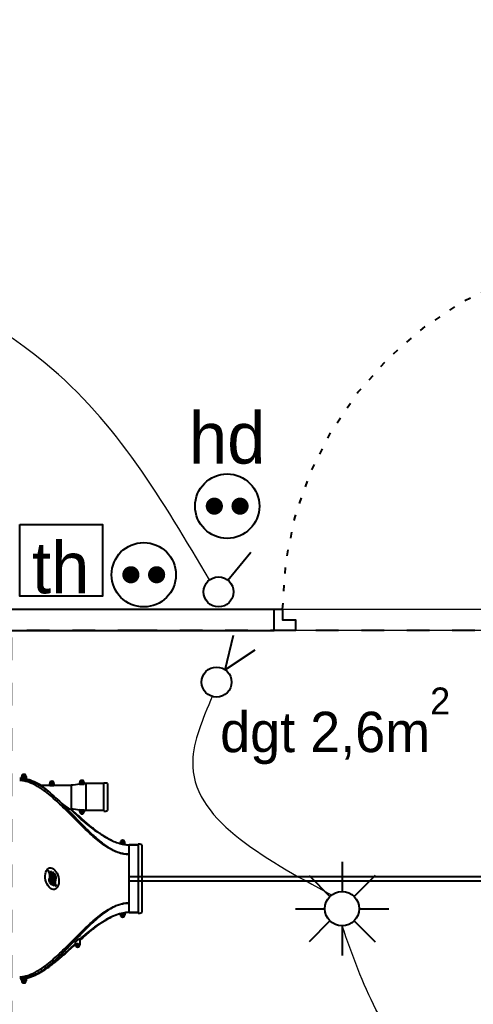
# Model space of a CAD drawing. Header units: centimetres. Extents: x 2648 to 12729, y 1890 to 6224.
# Drawn here: x 8740.5 to 8846.3, y 4405.4 to 4634.8 of the extents above; entities that cross this region are included whole.
import ezdxf

# ---------------------------------------------------------------- set-up
doc = ezdxf.new("R2010")
doc.units = ezdxf.units.CM
doc.linetypes.add('Style de ligne -18', pattern=[0.164042, 0.054681, -0.109361])
doc.linetypes.add('VW-01', pattern=[0.41656, 0.20828, -0.20828])
for name, color, linetype in [('B Faux plafonds', 9, 'Continuous'), ('B Général', 252, 'Continuous'), ('C ANNOTATIONS-prestations', 252, 'Continuous'), ('C ANNOTATIONS-texte', 252, 'Continuous'), ('D SURFACES-shab', 252, 'Continuous')]:
    doc.layers.add(name, color=color, linetype=linetype)
doc.layers.add('prlm-CHAUFF', color=4, linetype='Continuous', lineweight=25)
doc.layers.add('prlm-ELEC-CFO', color=10, linetype='Continuous', lineweight=25)
doc.styles.add('Eurostile', font='Eurosti.TTF')
doc.styles.add('prlm-elec-cfa', font='comic.ttf', dxfattribs={"height": 12})
doc.styles.add('prlm-elec-cfo', font='comic.ttf', dxfattribs={"height": 12})

# ---------------------------------------------------------------- blocks, each defined once
blk = doc.blocks.new('xi.PC')
at = {"color": 0, "lineweight": 5}
blk.add_wipeout([(-7.5, -7.5), (7.5, -7.5), (7.5, 7.5), (-7.5, 7.5)], dxfattribs=at).dxf.layer = 'prlm-ELEC-CFO'
at = {"layer": 'prlm-ELEC-CFO', "color": 0, "linetype": 'ByBlock', "lineweight": 5, "const_width": 2}
for points in [[(-4, 0, 1), (-2, 0, 1)], [(2, 0, 1), (4, 0, 1)]]:
    blk.add_lwpolyline(points, format="xyb", close=True, dxfattribs=at)
at = {"layer": 'prlm-ELEC-CFO', "color": 0, "linetype": 'ByBlock', "lineweight": -2}
blk.add_circle((0, 0), 7.5, dxfattribs=at)
blk = doc.blocks.new('xi.PCHD')
at = {"color": 0, "lineweight": 5}
blk.add_wipeout([(-7.5, -7.5), (7.5, -7.5), (7.5, 7.5), (-7.5, 7.5)], dxfattribs=at).dxf.layer = 'prlm-ELEC-CFO'
at = {"layer": 'prlm-ELEC-CFO', "color": 0, "linetype": 'ByBlock', "lineweight": 5, "const_width": 2}
for points in [[(-4, 0, 1), (-2, 0, 1)], [(2, 0, 1), (4, 0, 1)]]:
    blk.add_lwpolyline(points, format="xyb", close=True, dxfattribs=at)
at = {"layer": 'prlm-ELEC-CFO', "color": 0, "linetype": 'ByBlock', "lineweight": -2}
blk.add_circle((0, 0), 7.5, dxfattribs=at)
blk = doc.blocks.new('xi.SA')
at = {"layer": 'prlm-ELEC-CFO', "color": 0}
blk.add_lwpolyline([(0.2, -1.28), (5.5, 5.28)], dxfattribs=at)
blk.add_circle((-2, -4), 3.5, dxfattribs=at)
blk = doc.blocks.new('xi.VV')
at = {"layer": 'prlm-ELEC-CFO', "color": 0}
blk.add_lwpolyline([(6.95, 3.42), (0.01, -1.13), (1.91, 6.95)], dxfattribs=at)
blk.add_circle((-2, -4), 3.5, dxfattribs=at)
blk = doc.blocks.new('xi.SPOT')
at = {"color": 0, "lineweight": 5}
blk.add_wipeout([(-4, 0), (-2.83, -2.83), (0, -4), (2.83, -2.83), (4, 0), (2.83, 2.83), (0, 4), (-2.83, 2.83)], dxfattribs=at).dxf.layer = 'prlm-ELEC-CFO'
at = {"layer": 'prlm-ELEC-CFO', "color": 0, "linetype": 'ByBlock', "lineweight": -2, "flags": 128}
for points in [[(0, 10.88), (0, 4)], [(-7.69, 7.69), (-2.83, 2.83)], [(7.69, 7.69), (2.83, 2.83)], [(-10.88, 0), (-4, 0)], [(4, 0), (10.88, 0)], [(-2.83, -2.83), (-7.69, -7.69)], [(0, -4), (0, -10.88)], [(2.83, -2.83), (7.69, -7.69)]]:
    blk.add_lwpolyline(points, dxfattribs=at)
at = {"layer": 'prlm-ELEC-CFO', "color": 0, "linetype": 'ByBlock', "lineweight": -2}
blk.add_circle((0, 0), 4, dxfattribs=at)
blk = doc.blocks.new('B 80.PP 80')
at = {"layer": 'B Général', "flags": 128}
blk.add_lwpolyline([(-43, 2.5), (-43, 85.5), (-39, 85.5), (-39, 2.5)], close=True, dxfattribs=at)
at = {"layer": 'B Général', "linetype": 'Style de ligne -18', "ltscale": 25.4, "flags": 128}
blk.add_lwpolyline([(46, 2.5), (45.27, 13.33), (43.1, 23.98), (39.53, 34.26), (34.61, 44), (28.44, 53.03), (21.1, 61.19), (12.74, 68.35), (3.5, 74.38), (-6.47, 79.18), (-17, 82.67), (-27.91, 84.79), (-39, 85.5)], dxfattribs=at)
at = {"layer": 'B Général', "linetype": 'Continuous', "flags": 128}
for points in [[(-45, 2.5), (-43, 2.5), (-43, 0), (-40, 0), (-40, -2.5), (-45, -2.5)], [(48, 2.5), (46, 2.5), (46, 0), (43, 0), (43, -2.5), (48, -2.5), (48, -2.5), (48, -2.5), (48, 1.79), (48, 1.79)]]:
    blk.add_lwpolyline(points, close=True, dxfattribs=at)
at = {"layer": 'C ANNOTATIONS-prestations', "insert": (-37.5, 32.5), "char_height": 5.8825, "attachment_point": 1, "rotation": 90, "line_spacing_factor": 0.894142, "style": 'Eurostile'}
blk.add_mtext('PP 83 x 204', dxfattribs=at)

msp = doc.modelspace()

# ---------------------------------------------------------------- linework, layer by layer
at = {"layer": 'B Faux plafonds', "linetype": 'VW-01', "ltscale": 25.4, "flags": 128}
msp.add_lwpolyline([(8768.638, 4492.463), (8768.638, 4492.464), (8738.482, 4492.464), (8738.485, 4366.458), (8792.791, 4366.458), (8792.791, 4341.48), (8859.791, 4341.48), (8859.791, 4311.474), (8922.796, 4311.474), (8922.796, 4082.48), (9042.796, 4082.48), (9042.796, 4563.086), (8897.795, 4563.086), (8897.792, 4492.463)], close=True, dxfattribs=at)
at = {"layer": 'B Général', "linetype": 'Continuous'}
for p, q in [((8453.489, 4497.443), (8799.791, 4497.465)), ((8453.489, 4497.443), (8799.791, 4497.465)), ((8799.792, 4492.465), (8799.791, 4497.465)), ((8453.489, 4492.443), (8799.792, 4492.465)), ((8738.485, 4492.461), (8799.792, 4492.465))]:
    msp.add_line(p, q, dxfattribs=at)
at = {"layer": 'D SURFACES-shab', "lineweight": 18, "flags": 128}
for points in [[(8892.792, 4497.471), (8892.792, 4634.378), (8848.263, 4634.378), (8848.263, 4701.389), (8853.263, 4701.389), (8853.263, 4641.385), (9036.796, 4641.385), (9036.796, 4883.389), (8452.485, 4883.389), (8452.485, 4497.471)], [(8892.789, 4429.5), (8892.792, 4492.461), (8737.485, 4492.461), (8737.485, 4368.565), (8792.791, 4368.565), (8792.791, 4345.783), (8859.791, 4345.783), (8859.791, 4315.783), (8922.796, 4315.783), (8922.794, 4429.5)]]:
    msp.add_lwpolyline(points, close=True, dxfattribs=at)
at = {"layer": 'prlm-CHAUFF', "ltscale": 50}
for p, q in [((8740.901, 4458.026), (8740.985, 4458.022)), ((8740.985, 4458.021), (8740.985, 4458.464)), ((8741.328, 4458.414), (8741.328, 4458.514)), ((8741.328, 4458.514), (8741.435, 4458.514)), ((8741.435, 4458.414), (8741.328, 4458.414)), ((8741.435, 4458.621), (8741.535, 4458.621)), ((8741.435, 4458.514), (8741.435, 4458.621)), ((8741.435, 4458.308), (8741.435, 4458.414)), ((8741.535, 4458.308), (8741.435, 4458.308)), ((8741.535, 4458.621), (8741.535, 4458.514)), ((8741.535, 4458.514), (8741.641, 4458.514)), ((8741.641, 4458.414), (8741.535, 4458.414)), ((8741.535, 4458.414), (8741.535, 4458.308)), ((8741.641, 4458.514), (8741.641, 4458.414)), ((8741.985, 4458.464), (8741.985, 4457.851)), ((8747.485, 4456.314), (8747.485, 4456.864)), ((8747.828, 4456.914), (8747.935, 4456.914)), ((8747.828, 4456.814), (8747.828, 4456.914)), ((8747.935, 4457.021), (8748.035, 4457.021)), ((8747.935, 4456.914), (8747.935, 4457.021)), ((8748.035, 4457.021), (8748.035, 4456.914)), ((8748.035, 4456.914), (8748.141, 4456.914)), ((8748.141, 4456.914), (8748.141, 4456.814)), ((8748.485, 4456.864), (8748.485, 4456.314)), ((8754.485, 4456.514), (8754.485, 4457.064)), ((8754.828, 4457.014), (8754.828, 4457.114)), ((8754.828, 4457.114), (8754.935, 4457.114)), ((8754.935, 4457.014), (8754.828, 4457.014)), ((8754.935, 4457.221), (8755.035, 4457.221)), ((8754.935, 4457.114), (8754.935, 4457.221)), ((8754.935, 4456.908), (8754.935, 4457.014)), ((8755.035, 4456.908), (8754.935, 4456.908)), ((8755.035, 4457.221), (8755.035, 4457.114)), ((8755.035, 4457.114), (8755.141, 4457.114)), ((8755.035, 4457.014), (8755.035, 4456.908)), ((8755.141, 4457.014), (8755.035, 4457.014)), ((8755.141, 4457.114), (8755.141, 4457.014)), ((8755.485, 4457.064), (8755.485, 4456.631)), ((8760.085, 4450.414), (8760.085, 4456.914)), ((8745.363, 4456.464), (8747.485, 4456.464)), ((8745.363, 4456.464), (8747.485, 4456.464)), ((8748.485, 4456.314), (8747.485, 4456.314)), ((8747.935, 4456.814), (8747.828, 4456.814)), ((8747.935, 4456.708), (8747.935, 4456.814)), ((8748.035, 4456.708), (8747.935, 4456.708)), ((8748.141, 4456.814), (8748.035, 4456.814)), ((8748.035, 4456.814), (8748.035, 4456.708)), ((8748.485, 4456.464), (8752.485, 4456.464)), ((8748.485, 4456.464), (8752.485, 4456.464)), ((8752.485, 4456.464), (8752.485, 4450.864)), ((8754.54, 4456.514), (8754.485, 4456.514)), ((8755.485, 4456.631), (8754.54, 4456.514)), ((8755.985, 4450.514), (8755.985, 4456.814)), ((8760.085, 4456.814), (8755.985, 4456.814)), ((8760.085, 4456.814), (8755.985, 4456.814)), ((8760.985, 4456.814), (8760.985, 4450.514)), ((8752.328, 4450.864), (8752.485, 4450.864)), ((8752.328, 4450.864), (8754.485, 4448.795)), ((8754.485, 4448.795), (8752.328, 4450.864)), ((8752.328, 4450.864), (8752.485, 4450.864)), ((8754.485, 4450.814), (8754.54, 4450.814)), ((8754.485, 4450.264), (8754.485, 4450.814)), ((8754.54, 4450.814), (8755.485, 4450.698)), ((8754.828, 4450.214), (8754.828, 4450.314)), ((8754.828, 4450.314), (8754.935, 4450.314)), ((8754.935, 4450.214), (8754.828, 4450.214)), ((8754.935, 4450.421), (8755.035, 4450.421)), ((8754.935, 4450.314), (8754.935, 4450.421)), ((8754.935, 4450.108), (8754.935, 4450.214)), ((8755.035, 4450.108), (8754.935, 4450.108)), ((8755.035, 4450.421), (8755.035, 4450.314)), ((8755.035, 4450.314), (8755.141, 4450.314)), ((8755.141, 4450.214), (8755.035, 4450.214)), ((8755.035, 4450.214), (8755.035, 4450.108)), ((8755.141, 4450.314), (8755.141, 4450.214)), ((8755.485, 4450.698), (8755.485, 4450.264)), ((8760.085, 4450.514), (8755.985, 4450.514)), ((8760.085, 4450.514), (8755.985, 4450.514)), ((8760.964, 4444.07), (8760.964, 4444.07)), ((8763.985, 4443.122), (8763.985, 4442.822)), ((8764.328, 4443.072), (8764.328, 4443.172)), ((8764.328, 4443.172), (8764.435, 4443.172)), ((8764.435, 4443.279), (8764.535, 4443.279)), ((8764.435, 4443.172), (8764.435, 4443.279)), ((8764.535, 4443.279), (8764.535, 4443.172)), ((8764.535, 4443.172), (8764.641, 4443.172)), ((8764.641, 4443.172), (8764.641, 4443.072)), ((8764.985, 4442.569), (8764.985, 4443.122)), ((8763.985, 4442.822), (8764.665, 4442.618)), ((8764.435, 4443.072), (8764.328, 4443.072)), ((8764.435, 4442.966), (8764.435, 4443.072)), ((8764.535, 4442.966), (8764.435, 4442.966)), ((8764.535, 4443.072), (8764.535, 4442.966)), ((8764.641, 4443.072), (8764.535, 4443.072)), ((8764.985, 4442.569), (8764.665, 4442.618)), ((8765.985, 4440.335), (8765.985, 4442.564)), ((8768.085, 4442.564), (8765.985, 4442.564)), ((8765.985, 4442.564), (8768.085, 4442.564)), ((8768.085, 4442.664), (8768.085, 4426.664)), ((8768.985, 4442.564), (8768.985, 4426.764)), ((8765.985, 4428.993), (8765.985, 4440.335)), ((8765.985, 4426.764), (8765.985, 4428.993)), ((8760.964, 4425.259), (8760.964, 4425.283)), ((8761.503, 4425.546), (8761.503, 4425.577)), ((8763.985, 4426.506), (8764.665, 4426.71)), ((8763.985, 4426.206), (8763.985, 4426.506)), ((8764.328, 4426.156), (8764.328, 4426.256)), ((8764.328, 4426.256), (8764.435, 4426.256)), ((8764.435, 4426.156), (8764.328, 4426.156)), ((8764.435, 4426.363), (8764.535, 4426.363)), ((8764.435, 4426.256), (8764.435, 4426.363)), ((8764.435, 4426.05), (8764.435, 4426.156)), ((8764.535, 4426.05), (8764.435, 4426.05)), ((8764.535, 4426.363), (8764.535, 4426.256)), ((8764.535, 4426.256), (8764.641, 4426.256)), ((8764.535, 4426.156), (8764.535, 4426.05)), ((8764.641, 4426.156), (8764.535, 4426.156)), ((8764.641, 4426.256), (8764.641, 4426.156)), ((8764.665, 4426.71), (8764.985, 4426.76)), ((8764.985, 4426.76), (8764.985, 4426.206)), ((8768.085, 4426.764), (8765.985, 4426.764)), ((8765.985, 4426.764), (8768.085, 4426.764)), ((8753.485, 4419.838), (8754.485, 4420.839)), ((8754.485, 4420.839), (8754.485, 4419.223)), ((8753.485, 4419.223), (8753.485, 4419.838)), ((8753.828, 4419.173), (8753.828, 4419.273)), ((8753.828, 4419.273), (8753.935, 4419.273)), ((8753.935, 4419.173), (8753.828, 4419.173)), ((8753.935, 4419.38), (8754.035, 4419.38)), ((8753.935, 4419.273), (8753.935, 4419.38)), ((8753.935, 4419.067), (8753.935, 4419.173)), ((8754.035, 4419.067), (8753.935, 4419.067)), ((8754.035, 4419.38), (8754.035, 4419.273)), ((8754.035, 4419.273), (8754.141, 4419.273)), ((8754.141, 4419.173), (8754.035, 4419.173)), ((8754.035, 4419.173), (8754.035, 4419.067)), ((8754.141, 4419.273), (8754.141, 4419.173)), ((8740.901, 4411.302), (8740.985, 4411.307)), ((8740.985, 4410.864), (8740.985, 4411.307)), ((8741.435, 4411.021), (8741.535, 4411.021)), ((8741.435, 4410.914), (8741.435, 4411.021)), ((8741.535, 4411.021), (8741.535, 4410.914)), ((8741.985, 4411.477), (8741.985, 4410.864)), ((8741.328, 4410.814), (8741.328, 4410.914)), ((8741.328, 4410.914), (8741.435, 4410.914)), ((8741.435, 4410.814), (8741.328, 4410.814)), ((8741.435, 4410.708), (8741.435, 4410.814)), ((8741.535, 4410.708), (8741.435, 4410.708)), ((8741.535, 4410.914), (8741.641, 4410.914)), ((8741.641, 4410.814), (8741.535, 4410.814)), ((8741.535, 4410.814), (8741.535, 4410.708)), ((8741.641, 4410.914), (8741.641, 4410.814))]:
    msp.add_line(p, q, dxfattribs=at)
for centre, radius in [((8741.485, 4458.464), 0.3), ((8741.485, 4458.464), 0.25), ((8747.985, 4456.864), 0.3), ((8747.985, 4456.864), 0.25), ((8754.985, 4457.064), 0.3), ((8754.985, 4457.064), 0.25), ((8754.985, 4450.264), 0.3), ((8754.985, 4450.264), 0.25), ((8764.485, 4443.122), 0.3), ((8764.485, 4443.122), 0.25), ((8764.485, 4426.206), 0.3), ((8764.485, 4426.206), 0.25), ((8753.985, 4419.223), 0.3), ((8753.985, 4419.223), 0.25), ((8741.485, 4410.864), 0.3), ((8741.485, 4410.864), 0.25)]:
    msp.add_circle(centre, radius, dxfattribs=at)
for centre, radius, start, end in [((8741.485, 4458.464), 0.5, 0, 180), ((8739.125, 4446.077), 12.115, 73.72632, 76.38523), ((8747.985, 4456.864), 0.5, 0, 180), ((8754.985, 4457.064), 0.5, 0, 180), ((8760.32, 4454.928), 2, 70.5755, 96.74412), ((8760.32, 4454.928), 2, 70.5755, 96.74412), ((8731.711, 4437.147), 23.654, 46.40993, 54.75012), ((8772.532, 4479.407), 35.103, 225.71113, 229.52651), ((8754.985, 4450.264), 0.5, 180, 0), ((8760.32, 4452.4), 2, 263.25588, 289.4245), ((8760.32, 4452.4), 2, 263.25588, 289.4245), ((8762.587, 4457.176), 11.657, 225.97007, 230.42447), ((8762.811, 4457.427), 11.994, 226.03261, 230.36189), ((8780.548, 4477.799), 39.002, 229.38871, 239.85996), ((8780.547, 4477.798), 39.001, 229.38866, 239.86009), ((8770.652, 4461.582), 20.014, 241.04826, 242.79827), ((8770.652, 4461.582), 20.014, 241.04819, 242.79819), ((8766.955, 4454.179), 11.739, 242.3321, 255.44097), ((8766.81, 4453.82), 11.354, 242.13741, 255.69294), ((8764.485, 4443.122), 0.5, 0, 180), ((8765.97, 4449.733), 7.169, 262.09231, 263.54484), ((8765.995, 4450.387), 7.822, 262.57629, 269.92645), ((8765.993, 4450.332), 7.768, 262.54564, 269.94227), ((8765.97, 4449.733), 7.169, 263.90527, 270.11567), ((8768.32, 4440.678), 2, 70.5755, 96.74412), ((8768.32, 4440.678), 2, 70.57549, 96.74413), ((8780.547, 4391.53), 39.001, 120.13992, 130.61135), ((8767.466, 4413.56), 13.428, 102.99541, 126.08235), ((8770.652, 4407.746), 20.014, 117.2018, 118.95181), ((8766.81, 4415.509), 11.354, 104.41062, 117.86258), ((8764.485, 4426.206), 0.5, 180, 0), ((8765.995, 4418.942), 7.822, 90.07356, 97.42371), ((8765.993, 4418.996), 7.768, 90.05773, 97.45436), ((8765.975, 4419.553), 7.248, 89.9215, 97.83817), ((8768.32, 4428.65), 2, 263.25588, 289.4245), ((8768.32, 4428.65), 2, 263.25587, 289.42451), ((8780.548, 4391.53), 39.002, 122.5506, 130.61129), ((8762.587, 4412.153), 11.657, 129.57553, 134.02992), ((8762.811, 4411.902), 11.994, 129.6381, 133.96738), ((8753.985, 4419.223), 0.5, 180, 0), ((8741.485, 4410.864), 0.5, 180, 0)]:
    msp.add_arc(centre, radius, start, end, dxfattribs=at)
msp.add_ellipse((8748.033, 4434.664), major_axis=(0.574, -2.491), ratio=0.6007751, dxfattribs=at)
for points, knots in [([(8740.485, 4458.058), (8740.762, 4458.045), (8741.038, 4458.016), (8741.677, 4457.913), (8742.036, 4457.828), (8743.093, 4457.506), (8743.77, 4457.205), (8745.083, 4456.49), (8745.701, 4456.086), (8746.891, 4455.22), (8747.463, 4454.759), (8748.02, 4454.28)], [0.03316313, 0.03316313, 0.03316313, 0.03316313, 0.125, 0.125, 0.25, 0.25, 0.5, 0.5, 0.75, 0.75, 1, 1, 1, 1]), ([(8765.985, 4440.335), (8765.815, 4440.336), (8765.645, 4440.342), (8765.306, 4440.367), (8765.137, 4440.386), (8764.633, 4440.459), (8764.301, 4440.531), (8763.647, 4440.714), (8763.326, 4440.824), (8762.697, 4441.074), (8762.387, 4441.214), (8761.486, 4441.667), (8760.918, 4442.008), (8759.822, 4442.741), (8759.295, 4443.132), (8757.755, 4444.356), (8756.781, 4445.236), (8754.876, 4447.048), (8753.945, 4447.981), (8752.086, 4449.849), (8751.157, 4450.786), (8749.258, 4452.613), (8748.289, 4453.503), (8746.759, 4454.742), (8746.236, 4455.138), (8745.422, 4455.695), (8745.145, 4455.875), (8744.579, 4456.217), (8744.288, 4456.381), (8743.399, 4456.836), (8742.79, 4457.091), (8741.841, 4457.364), (8741.519, 4457.436), (8740.958, 4457.522), (8740.722, 4457.546), (8740.485, 4457.557)], [0, 0, 0, 0, 0.015625, 0.015625, 0.03125, 0.03125, 0.0625, 0.0625, 0.09375, 0.09375, 0.125, 0.125, 0.1875, 0.1875, 0.25, 0.25, 0.375, 0.375, 0.5, 0.5, 0.625, 0.625, 0.75, 0.75, 0.8125, 0.8125, 0.84375, 0.84375, 0.875, 0.875, 0.9375, 0.9375, 0.96875, 0.96875, 0.99071887, 0.99071887, 0.99071887, 0.99071887]), ([(8741.985, 4457.854), (8742.282, 4457.786), (8742.575, 4457.704), (8743.012, 4457.56), (8743.157, 4457.508), (8743.446, 4457.4), (8743.588, 4457.343), (8744.011, 4457.164), (8744.288, 4457.035), (8744.832, 4456.761), (8745.099, 4456.616), (8745.363, 4456.464)], [0, 0, 0, 0, 0.25, 0.25, 0.375, 0.375, 0.5, 0.5, 0.75, 0.75, 1, 1, 1, 1]), ([(8745.363, 4456.464), (8745.083, 4456.625), (8744.8, 4456.779), (8744.225, 4457.066), (8743.933, 4457.2), (8743.337, 4457.445), (8743.034, 4457.556), (8742.655, 4457.675), (8742.585, 4457.696), (8742.515, 4457.717)], [0, 0, 0, 0, 0.25, 0.25, 0.5, 0.5, 0.75, 0.75, 0.80624293, 0.80624293, 0.80624293, 0.80624293]), ([(8749.746, 4452.704), (8750.993, 4451.51), (8752.19, 4450.258), (8754.585, 4447.763), (8755.782, 4446.514), (8757.655, 4444.732), (8758.293, 4444.154), (8759.617, 4443.053), (8760.303, 4442.529), (8761.397, 4441.82), (8761.773, 4441.596), (8762.555, 4441.185), (8762.962, 4440.998), (8763.793, 4440.685), (8764.221, 4440.558), (8764.877, 4440.426), (8765.097, 4440.392), (8765.43, 4440.358), (8765.541, 4440.35), (8765.764, 4440.338), (8765.875, 4440.336), (8765.985, 4440.335)], [0, 0, 0, 0, 0.25, 0.25, 0.5, 0.5, 0.625, 0.625, 0.75, 0.75, 0.8125, 0.8125, 0.875, 0.875, 0.9375, 0.9375, 0.96875, 0.96875, 0.984375, 0.984375, 1, 1, 1, 1]), ([(8749.746, 4452.704), (8750.01, 4452.473), (8750.275, 4452.249), (8750.786, 4451.835), (8751.035, 4451.644), (8751.513, 4451.301), (8751.735, 4451.154), (8752.019, 4450.989), (8752.103, 4450.945), (8752.241, 4450.882), (8752.296, 4450.864), (8752.328, 4450.864)], [0, 0, 0, 0, 0.25, 0.25, 0.5, 0.5, 0.75, 0.75, 0.875, 0.875, 1, 1, 1, 1]), ([(8761.944, 4443.567), (8761.607, 4443.725), (8760.896, 4444.095), (8759.839, 4444.741), (8758.752, 4445.494), (8757.669, 4446.319), (8756.589, 4447.202), (8755.298, 4448.315), (8753.946, 4449.527), (8752.917, 4450.472), (8752.48, 4450.866)], [0.15680816, 0.15680816, 0.15680816, 0.15680816, 0.23054182, 0.31498735, 0.4025619, 0.49293853, 0.58568769, 0.68035512, 0.83177458, 0.95095777, 0.95095777, 0.95095777, 0.95095777]), ([(8747.112, 4436.601), (8747.831, 4435.878), (8747.926, 4435.502), (8747.885, 4435.113), (8747.82, 4434.501), (8747.417, 4433.855), (8747.993, 4433.121)], [0, 0, 0, 0, 0.3890747, 0.3890747, 0.3890747, 1, 1, 1, 1]), ([(8748.157, 4436.29), (8748.875, 4435.567), (8748.97, 4435.191), (8748.929, 4434.802), (8748.864, 4434.19), (8748.461, 4433.544), (8749.037, 4432.809)], [0, 0, 0, 0, 0.3890747, 0.3890747, 0.3890747, 1, 1, 1, 1]), ([(8765.985, 4428.993), (8765.813, 4428.992), (8765.641, 4428.986), (8765.299, 4428.959), (8765.129, 4428.939), (8764.62, 4428.859), (8764.285, 4428.781), (8763.628, 4428.584), (8763.307, 4428.466), (8762.677, 4428.198), (8762.367, 4428.048), (8761.47, 4427.566), (8760.907, 4427.204), (8759.823, 4426.43), (8759.302, 4426.019), (8757.782, 4424.736), (8756.822, 4423.819), (8754.941, 4421.941), (8754.021, 4420.978), (8752.177, 4419.057), (8751.252, 4418.097), (8749.354, 4416.232), (8748.382, 4415.327), (8746.84, 4414.074), (8746.312, 4413.673), (8745.487, 4413.113), (8745.206, 4412.933), (8744.631, 4412.59), (8744.336, 4412.427), (8743.436, 4411.975), (8742.819, 4411.725), (8741.859, 4411.458), (8741.533, 4411.388), (8740.964, 4411.305), (8740.725, 4411.282), (8740.485, 4411.271)], [0, 0, 0, 0, 0.015625, 0.015625, 0.03125, 0.03125, 0.0625, 0.0625, 0.09375, 0.09375, 0.125, 0.125, 0.1875, 0.1875, 0.25, 0.25, 0.375, 0.375, 0.5, 0.5, 0.625, 0.625, 0.75, 0.75, 0.8125, 0.8125, 0.84375, 0.84375, 0.875, 0.875, 0.9375, 0.9375, 0.96875, 0.96875, 0.99080463, 0.99080463, 0.99080463, 0.99080463]), ([(8740.485, 4411.771), (8740.722, 4411.782), (8740.958, 4411.806), (8741.519, 4411.892), (8741.841, 4411.965), (8742.79, 4412.238), (8743.399, 4412.492), (8744.288, 4412.948), (8744.579, 4413.112), (8745.145, 4413.454), (8745.422, 4413.633), (8746.237, 4414.19), (8746.76, 4414.587), (8748.289, 4415.826), (8749.258, 4416.716), (8751.158, 4418.543), (8752.086, 4419.479), (8753.945, 4421.348), (8754.876, 4422.281), (8756.782, 4424.093), (8757.756, 4424.973), (8759.296, 4426.197), (8759.823, 4426.588), (8760.918, 4427.321), (8761.486, 4427.662), (8762.388, 4428.114), (8762.698, 4428.255), (8763.328, 4428.505), (8763.648, 4428.615), (8764.303, 4428.798), (8764.635, 4428.87), (8765.139, 4428.943), (8765.308, 4428.962), (8765.647, 4428.987), (8765.816, 4428.992), (8765.985, 4428.993)], [0.00928076, 0.00928076, 0.00928076, 0.00928076, 0.03125, 0.03125, 0.0625, 0.0625, 0.125, 0.125, 0.15625, 0.15625, 0.1875, 0.1875, 0.25, 0.25, 0.375, 0.375, 0.5, 0.5, 0.625, 0.625, 0.75, 0.75, 0.8125, 0.8125, 0.875, 0.875, 0.90625, 0.90625, 0.9375, 0.9375, 0.96875, 0.96875, 0.984375, 0.984375, 1, 1, 1, 1]), ([(8754.484, 4420.281), (8754.843, 4420.603), (8755.625, 4421.299), (8756.839, 4422.338), (8758.022, 4423.287), (8759.103, 4424.084), (8760.074, 4424.736), (8761.008, 4425.293), (8761.631, 4425.615), (8761.92, 4425.751)], [0.57305924, 0.57305924, 0.57305924, 0.57305924, 0.626259, 0.6884084, 0.74897183, 0.79308272, 0.83589876, 0.87731985, 0.91237468, 0.91237468, 0.91237468, 0.91237468]), ([(8741.985, 4411.474), (8742.273, 4411.54), (8742.558, 4411.62), (8743.124, 4411.805), (8743.405, 4411.91), (8744.229, 4412.253), (8744.757, 4412.519), (8745.784, 4413.103), (8746.282, 4413.421), (8747.257, 4414.095), (8747.735, 4414.451), (8749.134, 4415.552), (8750.026, 4416.332), (8751.775, 4417.93), (8752.631, 4418.751), (8753.485, 4419.572)], [0, 0, 0, 0, 0.0625, 0.0625, 0.125, 0.125, 0.25, 0.25, 0.375, 0.375, 0.5, 0.5, 0.75, 0.75, 1, 1, 1, 1]), ([(8746.031, 4413.264), (8746.194, 4413.366), (8746.687, 4413.686), (8747.502, 4414.258), (8748.471, 4414.998), (8749.442, 4415.788), (8750.523, 4416.71), (8751.706, 4417.762), (8752.727, 4418.689), (8753.32, 4419.228), (8753.484, 4419.377)], [0.16942225, 0.16942225, 0.16942225, 0.16942225, 0.19060013, 0.2339285, 0.2787061, 0.32470189, 0.37164236, 0.43517089, 0.4991397, 0.52356497, 0.52356497, 0.52356497, 0.52356497])]:
    msp.add_open_spline(points, degree=3, knots=knots, dxfattribs=at)
for points in [[(8741.985, 4457.851), (8741.655, 4457.928), (8741.322, 4457.985), (8740.985, 4458.021)], [(8754.485, 4456.676), (8753.818, 4456.579), (8753.152, 4456.464), (8752.485, 4456.464)], [(8754.485, 4456.676), (8753.818, 4456.579), (8753.152, 4456.464), (8752.485, 4456.464)], [(8755.985, 4456.814), (8755.818, 4456.814), (8755.652, 4456.807), (8755.485, 4456.795)], [(8755.985, 4456.814), (8755.818, 4456.814), (8755.651, 4456.807), (8755.485, 4456.795)], [(8754.485, 4450.652), (8753.818, 4450.75), (8753.152, 4450.864), (8752.485, 4450.864)], [(8754.485, 4450.652), (8753.818, 4450.75), (8753.152, 4450.864), (8752.485, 4450.864)], [(8755.985, 4450.514), (8755.818, 4450.514), (8755.652, 4450.521), (8755.485, 4450.534)], [(8755.985, 4450.514), (8755.818, 4450.514), (8755.651, 4450.521), (8755.485, 4450.534)], [(8747.528, 4435.209), (8747.57, 4435.602), (8747.472, 4435.981), (8747.112, 4436.601)], [(8747.646, 4436.445), (8748.364, 4435.722), (8748.459, 4435.347), (8748.418, 4434.958)], [(8748.061, 4435.054), (8748.103, 4435.447), (8748.006, 4435.825), (8747.646, 4436.445)], [(8748.573, 4434.898), (8748.614, 4435.291), (8748.517, 4435.67), (8748.157, 4436.29)], [(8747.993, 4433.121), (8747.056, 4433.945), (8747.463, 4434.594), (8747.528, 4435.209)], [(8748.526, 4432.965), (8747.589, 4433.789), (8747.996, 4434.439), (8748.061, 4435.054)], [(8748.418, 4434.958), (8748.353, 4434.346), (8747.95, 4433.7), (8748.526, 4432.965)], [(8749.037, 4432.809), (8748.101, 4433.634), (8748.507, 4434.283), (8748.573, 4434.898)], [(8740.985, 4411.307), (8741.322, 4411.343), (8741.655, 4411.401), (8741.985, 4411.477)]]:
    msp.add_open_spline(points, degree=3, dxfattribs=at)
at = {"layer": 'prlm-ELEC-CFO', "lineweight": 13}
for points in [[(8785.39, 4477.111), (8780.824, 4461.986), (8813.241, 4430.857)], [(8978.449, 4361.127), (8823.556, 4404.211), (8815.664, 4423.675)]]:
    msp.add_spline(points, degree=3, dxfattribs=at)

# ---------------------------------------------------------------- block references
at = {"layer": 'B Général', "xscale": -1, "rotation": 0.003575057086129263}
msp.add_blockref('B 80.PP 80', (8847.792, 4494.968), dxfattribs=at)
at = {"layer": 'prlm-ELEC-CFO'}
msp.add_blockref('xi.VV', (8788.402, 4484.461), dxfattribs=at)

# ---------------------------------------------------------------- texts
at = {"layer": 'C ANNOTATIONS-texte', "insert": (8787.224, 4479.196), "char_height": 9.412, "width": 64.95737, "attachment_point": 1, "line_spacing_factor": 0.894142, "style": 'Eurostile'}
msp.add_mtext('dgt 2,6m{\\H0.6667x;\\S2^ ;}', dxfattribs=at)

# ---------------------------------------------------------------- next in the draw order: block references
at = {"layer": 'prlm-ELEC-CFO'}
for name, p in [('xi.PCHD', (8788.872, 4521.444)), ('xi.PC', (8769.414, 4505.463)), ('xi.SPOT', (8815.664, 4427.675))]:
    msp.add_blockref(name, p, dxfattribs=at)

# ---------------------------------------------------------------- next in the draw order: texts
at = {"layer": 'prlm-ELEC-CFO', "lineweight": 20, "insert": (8788.871, 4537.277), "char_height": 12, "attachment_point": 5, "line_spacing_factor": 0.8, "style": 'prlm-elec-cfo', "bg_fill": 3, "box_fill_scale": 1.1, "bg_fill_color": 256, "bg_fill_transparency": 0}
msp.add_mtext('hd', dxfattribs=at)

# ---------------------------------------------------------------- next in the draw order: linework, layer by layer
at = {"layer": 'prlm-CHAUFF', "ltscale": 50}
for p, q in [((8765.985, 4435.164), (8968.162, 4435.164)), ((8765.985, 4434.164), (8969.162, 4434.164))]:
    msp.add_line(p, q, dxfattribs=at)
at = {"layer": 'prlm-ELEC-CFO', "lineweight": 13}
msp.add_spline([(8784.736, 4504.254), (8746.446, 4554.774), (8667.879, 4610.437), (8665.095, 4688.36)], degree=3, dxfattribs=at)

# ---------------------------------------------------------------- next in the draw order: block references
at = {"layer": 'prlm-ELEC-CFO'}
msp.add_blockref('xi.SA', (8788.85, 4505.464), dxfattribs=at)

# ---------------------------------------------------------------- next in the draw order: texts
at = {"layer": 'prlm-ELEC-CFO', "lineweight": 20, "insert": (8750.047, 4507.068), "char_height": 12, "attachment_point": 5, "line_spacing_factor": 0.8, "style": 'prlm-elec-cfa', "bg_fill": 3, "box_fill_scale": 1.1, "bg_fill_color": 256, "bg_fill_transparency": 0}
msp.add_mtext('th', dxfattribs=at)

# ---------------------------------------------------------------- next in the draw order: linework, layer by layer
at = {"layer": 'prlm-ELEC-CFO'}
msp.add_lwpolyline([(8740.512, 4517.158), (8759.822, 4517.158), (8759.822, 4500.481), (8740.512, 4500.481)], close=True, dxfattribs=at)

doc.saveas('drawing.dxf')
